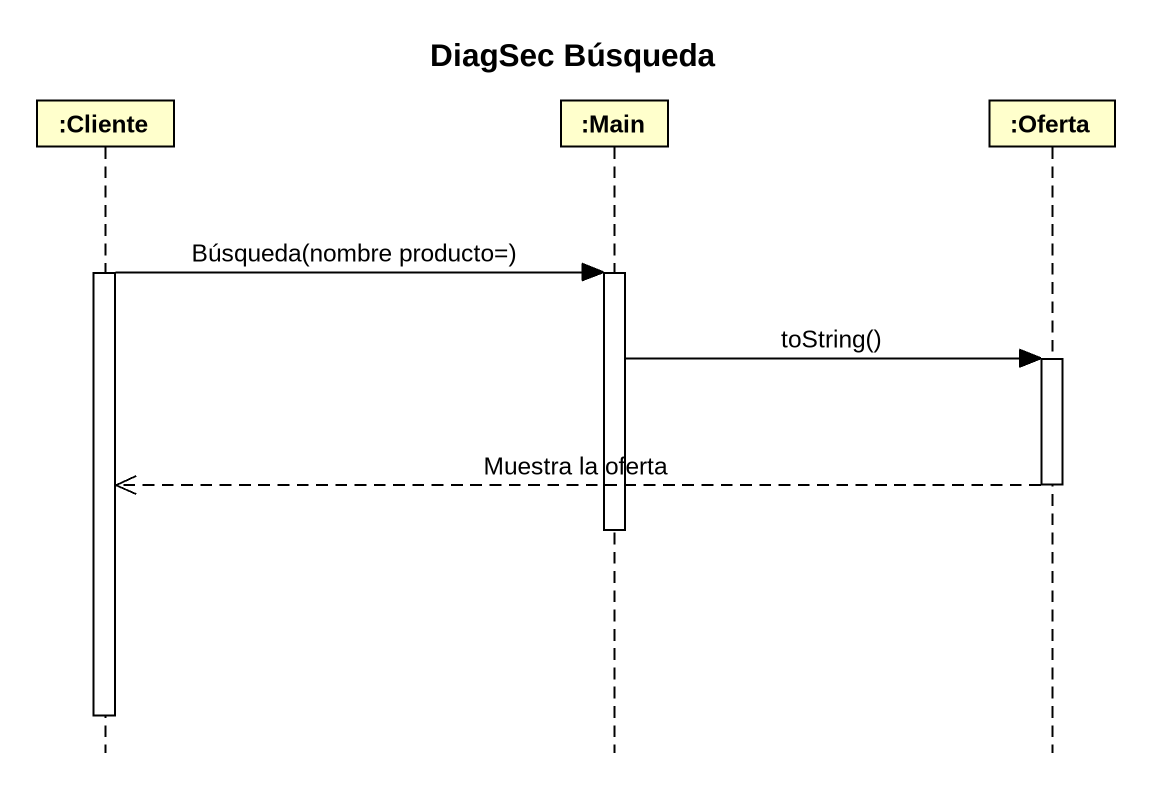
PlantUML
@startuml
title DiagSec Búsqueda
hide footbox
participant ":Cliente" as Cliente
participant ":Main" as Main
participant ":Oferta" as Oferta

activate Cliente
Cliente -> Main : Búsqueda(nombre producto=)
activate Main
Main -> Oferta : toString()
activate Oferta
Oferta -->> Cliente : Muestra la oferta
deactivate Oferta
deactivate Main
deactivate Cliente
@enduml
